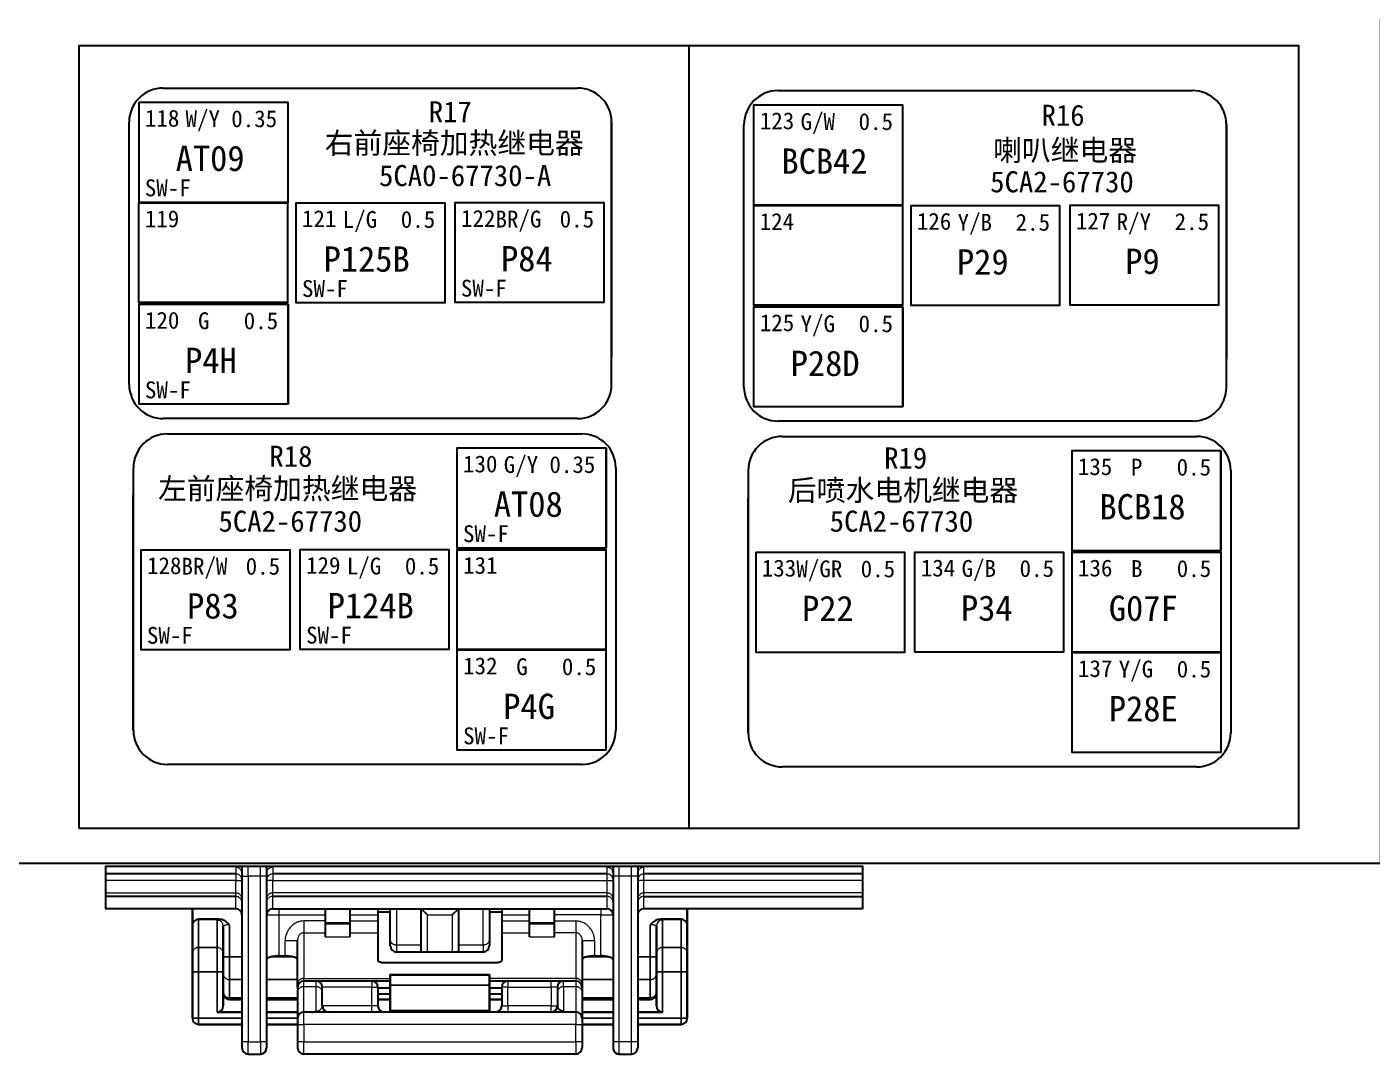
# Model space of a CAD drawing. Header units: millimetres. Extents: x 6 to 3615, y -854 to 0.
# Drawn here: x 1415.6 to 1524.6, y -501.4 to -418.2 of the extents above; entities that cross this region are included whole.
import ezdxf

# ---------------------------------------------------------------- set-up
doc = ezdxf.new("R2010")
doc.units = ezdxf.units.MM
doc.styles.add('4eff5b8b_Style', font='simfang.ttf')

msp = doc.modelspace()

# ---------------------------------------------------------------- linework, layer by layer
at = {"linetype": 'Continuous', "lineweight": 30}
for p, q in [((1518.62, -419.74), (1419.82, -419.74)), ((1419.82, -419.74), (1419.82, -483.14)), ((1518.62, -483.14), (1518.62, -419.74)), ((1436.76, -424.35), (1424.67, -424.35)), ((1424.67, -424.35), (1424.67, -432.41)), ((1436.76, -432.41), (1436.76, -424.35)), ((1436.76, -424.35), (1436.76, -424.35)), ((1486.55, -424.56), (1474.47, -424.56)), ((1474.47, -424.56), (1474.47, -432.62)), ((1486.55, -432.62), (1486.55, -424.56)), ((1486.55, -424.56), (1486.55, -424.56)), ((1436.75, -432.5), (1424.66, -432.5)), ((1424.66, -432.5), (1424.66, -440.56)), ((1424.67, -432.41), (1436.76, -432.41)), ((1436.75, -440.56), (1436.75, -432.5)), ((1436.75, -432.5), (1436.75, -432.5)), ((1449.48, -432.5), (1437.39, -432.5)), ((1437.39, -432.5), (1437.39, -440.56)), ((1449.48, -440.56), (1449.48, -432.5)), ((1449.48, -432.5), (1449.48, -432.5)), ((1462.36, -432.47), (1450.27, -432.47)), ((1450.27, -432.47), (1450.27, -440.53)), ((1462.36, -440.53), (1462.36, -432.47)), ((1462.36, -432.47), (1462.36, -432.47)), ((1486.55, -432.71), (1474.46, -432.71)), ((1474.46, -432.71), (1474.46, -440.77)), ((1474.47, -432.62), (1486.55, -432.62)), ((1486.55, -440.77), (1486.55, -432.71)), ((1486.55, -432.71), (1486.55, -432.71)), ((1499.28, -432.71), (1487.19, -432.71)), ((1487.19, -432.71), (1487.19, -440.77)), ((1499.28, -440.77), (1499.28, -432.71)), ((1499.28, -432.71), (1499.28, -432.71)), ((1512.16, -432.68), (1500.07, -432.68)), ((1500.07, -432.68), (1500.07, -440.74)), ((1512.16, -440.74), (1512.16, -432.68)), ((1512.16, -432.68), (1512.16, -432.68)), ((1424.66, -440.56), (1436.75, -440.56)), ((1436.76, -440.72), (1424.67, -440.72)), ((1424.67, -440.72), (1424.67, -448.77)), ((1436.76, -448.77), (1436.76, -440.72)), ((1436.76, -440.72), (1436.76, -440.72)), ((1437.39, -440.56), (1449.48, -440.56)), ((1450.27, -440.53), (1462.36, -440.53)), ((1474.46, -440.77), (1486.55, -440.77)), ((1486.56, -440.92), (1474.47, -440.92)), ((1474.47, -440.92), (1474.47, -448.98)), ((1486.56, -448.98), (1486.56, -440.92)), ((1486.56, -440.92), (1486.56, -440.92)), ((1487.19, -440.77), (1499.28, -440.77)), ((1500.07, -440.74), (1512.16, -440.74)), ((1424.67, -448.77), (1436.76, -448.77)), ((1474.47, -448.98), (1486.56, -448.98)), ((1462.52, -452.36), (1450.43, -452.36)), ((1450.43, -452.36), (1450.43, -460.42)), ((1462.52, -460.42), (1462.52, -452.36)), ((1512.32, -452.57), (1500.23, -452.57)), ((1500.23, -452.57), (1500.23, -460.63)), ((1512.32, -460.63), (1512.32, -452.57)), ((1436.92, -460.6), (1424.84, -460.6)), ((1424.84, -460.6), (1424.84, -468.66)), ((1436.92, -468.66), (1436.92, -460.6)), ((1449.8, -460.58), (1437.72, -460.58)), ((1437.72, -460.58), (1437.72, -468.64)), ((1449.8, -468.64), (1449.8, -460.58)), ((1450.43, -460.42), (1462.52, -460.42)), ((1450.43, -460.42), (1450.43, -460.42)), ((1462.53, -460.58), (1450.44, -460.58)), ((1450.44, -460.58), (1450.44, -468.63)), ((1462.53, -468.63), (1462.53, -460.58)), ((1486.72, -460.81), (1474.64, -460.81)), ((1474.64, -460.81), (1474.64, -468.87)), ((1486.72, -468.87), (1486.72, -460.81)), ((1499.6, -460.79), (1487.51, -460.79)), ((1487.51, -460.79), (1487.51, -468.84)), ((1499.6, -468.84), (1499.6, -460.79)), ((1500.23, -460.63), (1512.32, -460.63)), ((1500.23, -460.63), (1500.23, -460.63)), ((1512.33, -460.78), (1500.24, -460.78)), ((1500.24, -460.78), (1500.24, -468.84)), ((1512.33, -468.84), (1512.33, -460.78)), ((1424.84, -468.66), (1436.92, -468.66)), ((1424.84, -468.66), (1424.84, -468.66)), ((1437.72, -468.64), (1449.8, -468.64)), ((1437.72, -468.64), (1437.72, -468.64)), ((1450.44, -468.63), (1462.53, -468.63)), ((1450.44, -468.63), (1450.44, -468.63)), ((1462.53, -468.72), (1450.44, -468.72)), ((1450.44, -468.72), (1450.44, -476.78)), ((1462.53, -476.78), (1462.53, -468.72)), ((1474.64, -468.87), (1486.72, -468.87)), ((1474.64, -468.87), (1474.64, -468.87)), ((1487.51, -468.84), (1499.6, -468.84)), ((1487.51, -468.84), (1487.51, -468.84)), ((1500.24, -468.84), (1512.33, -468.84)), ((1500.24, -468.84), (1500.24, -468.84)), ((1512.33, -468.93), (1500.24, -468.93)), ((1500.24, -468.93), (1500.24, -476.99)), ((1512.33, -476.99), (1512.33, -468.93)), ((1450.44, -476.78), (1462.53, -476.78)), ((1450.44, -476.78), (1450.44, -476.78)), ((1500.24, -476.99), (1512.33, -476.99)), ((1500.24, -476.99), (1500.24, -476.99)), ((1419.82, -483.14), (1518.62, -483.14)), ((1419.82, -483.14), (1419.82, -483.14))]:
    msp.add_line(p, q, dxfattribs=at)
for points in [[(1525.25, -486.01), (1371.89, -486.01), (1371.73, -349.18), (1290.48, -349.18), (1290.48, -77.05), (1525.25, -77.05), (1525.25, -486.01)], [(1469.22, -419.74), (1469.22, -483.14)], [(1426.65, -423.17), (1460.21, -423.17)], [(1476.45, -423.38), (1510.01, -423.38)], [(1436.76, -432.41), (1436.76, -424.35), (1424.67, -424.35), (1424.67, -432.41), (1436.76, -432.41)], [(1424.67, -424.35), (1424.67, -432.41), (1436.76, -432.41), (1436.76, -424.35), (1424.67, -424.35)], [(1486.55, -432.62), (1486.55, -424.56), (1474.47, -424.56), (1474.47, -432.62), (1486.55, -432.62)], [(1474.47, -424.56), (1474.47, -432.62), (1486.55, -432.62), (1486.55, -424.56), (1474.47, -424.56)], [(1423.88, -447.19), (1423.88, -425.93)], [(1462.97, -447.19), (1462.97, -425.93), (1462.97, -444.94)], [(1473.68, -447.4), (1473.68, -426.14)], [(1512.77, -447.4), (1512.77, -426.14), (1512.77, -445.15)], [(1436.75, -440.56), (1436.75, -432.5), (1424.66, -432.5), (1424.66, -440.56)], [(1424.66, -432.5), (1424.66, -440.56), (1436.75, -440.56), (1436.75, -432.5), (1424.66, -432.5)], [(1437.39, -440.56), (1449.48, -440.56), (1449.48, -432.5), (1437.39, -432.5)], [(1437.39, -432.5), (1437.39, -440.56), (1449.48, -440.56), (1449.48, -432.5), (1437.39, -432.5)], [(1462.36, -432.47), (1450.27, -432.47), (1450.27, -440.53), (1462.36, -440.53)], [(1450.27, -432.47), (1450.27, -440.53), (1462.36, -440.53), (1462.36, -432.47), (1450.27, -432.47)], [(1486.55, -440.77), (1486.55, -432.71), (1474.46, -432.71), (1474.46, -440.77)], [(1474.46, -432.71), (1474.46, -440.77), (1486.55, -440.77), (1486.55, -432.71), (1474.46, -432.71)], [(1487.19, -440.77), (1499.28, -440.77), (1499.28, -432.71), (1487.19, -432.71)], [(1487.19, -432.71), (1487.19, -440.77), (1499.28, -440.77), (1499.28, -432.71), (1487.19, -432.71)], [(1512.16, -432.68), (1500.07, -432.68), (1500.07, -440.74), (1512.16, -440.74)], [(1500.07, -432.68), (1500.07, -440.74), (1512.16, -440.74), (1512.16, -432.68), (1500.07, -432.68)], [(1436.76, -440.56), (1424.67, -440.56)], [(1424.67, -440.72), (1424.67, -448.77)], [(1436.76, -440.72), (1424.67, -440.72), (1424.67, -448.77), (1436.76, -448.77), (1436.76, -440.72), (1436.76, -448.77)], [(1486.56, -440.77), (1474.47, -440.77)], [(1474.47, -440.92), (1474.47, -448.98)], [(1486.56, -440.92), (1474.47, -440.92), (1474.47, -448.98), (1486.56, -448.98), (1486.56, -440.92), (1486.56, -448.98)], [(1460.21, -449.95), (1426.65, -449.95)], [(1510.01, -450.16), (1476.45, -450.16)], [(1426.99, -451.18), (1460.55, -451.18)], [(1476.79, -451.39), (1510.35, -451.39)], [(1450.43, -452.36), (1450.43, -460.42)], [(1462.52, -452.36), (1450.43, -452.36), (1450.43, -460.42), (1462.52, -460.42), (1462.52, -452.36), (1462.52, -460.42)], [(1500.23, -452.57), (1500.23, -460.63)], [(1512.32, -452.57), (1500.23, -452.57), (1500.23, -460.63), (1512.32, -460.63), (1512.32, -452.57), (1512.32, -460.63)], [(1424.22, -453.95), (1424.22, -475.21), (1424.22, -456.19)], [(1463.31, -453.95), (1463.31, -475.21)], [(1474.02, -454.15), (1474.02, -475.41), (1474.02, -456.4)], [(1513.11, -454.15), (1513.11, -475.41)], [(1424.84, -468.66), (1436.92, -468.66), (1436.92, -460.6), (1424.84, -460.6)], [(1424.84, -460.6), (1424.84, -468.66), (1436.92, -468.66), (1436.92, -460.6), (1424.84, -460.6)], [(1449.8, -460.58), (1437.72, -460.58), (1437.72, -468.64), (1449.8, -468.64)], [(1437.72, -460.58), (1437.72, -468.64), (1449.8, -468.64), (1449.8, -460.58), (1437.72, -460.58)], [(1450.43, -460.58), (1462.52, -460.58)], [(1450.44, -460.58), (1450.44, -468.63), (1462.53, -468.63), (1462.53, -460.58)], [(1450.44, -460.58), (1450.44, -468.63), (1462.53, -468.63), (1462.53, -460.58), (1450.44, -460.58)], [(1474.64, -468.87), (1486.72, -468.87), (1486.72, -460.81), (1474.64, -460.81)], [(1474.64, -460.81), (1474.64, -468.87), (1486.72, -468.87), (1486.72, -460.81), (1474.64, -460.81)], [(1499.6, -460.79), (1487.51, -460.79), (1487.51, -468.84), (1499.6, -468.84)], [(1487.51, -460.79), (1487.51, -468.84), (1499.6, -468.84), (1499.6, -460.79), (1487.51, -460.79)], [(1500.23, -460.78), (1512.32, -460.78)], [(1500.24, -460.78), (1500.24, -468.84), (1512.33, -468.84), (1512.33, -460.78)], [(1500.24, -460.78), (1500.24, -468.84), (1512.33, -468.84), (1512.33, -460.78), (1500.24, -460.78)], [(1450.44, -468.72), (1450.44, -476.78), (1462.53, -476.78), (1462.53, -468.72), (1450.44, -468.72)], [(1450.44, -468.72), (1450.44, -476.78), (1462.53, -476.78), (1462.53, -468.72), (1450.44, -468.72)], [(1500.24, -468.93), (1500.24, -476.99), (1512.33, -476.99), (1512.33, -468.93), (1500.24, -468.93)], [(1500.24, -468.93), (1500.24, -476.99), (1512.33, -476.99), (1512.33, -468.93), (1500.24, -468.93)], [(1460.55, -477.97), (1426.99, -477.97)], [(1510.35, -478.18), (1476.79, -478.18)], [(1432.52, -486.84), (1422.01, -486.84), (1422.01, -486.22), (1483.28, -486.22), (1483.28, -489.67), (1465.59, -489.67)], [(1432.52, -488.66), (1422.01, -488.66), (1422.01, -486.84)], [(1432.99, -486.24), (1433.03, -486.23), (1433.02, -486.37)], [(1433.02, -486.37), (1433.02, -500.94)], [(1435.02, -486.37), (1435.01, -486.23), (1435.04, -486.24)], [(1435.02, -486.37), (1435.02, -500.94)], [(1462.59, -486.84), (1435.52, -486.84)], [(1463.07, -486.24), (1463.1, -486.23), (1463.09, -486.37)], [(1463.09, -486.37), (1463.09, -500.94)], [(1465.09, -486.37), (1465.08, -486.23), (1465.11, -486.24)], [(1465.09, -486.37), (1465.09, -500.94)], [(1483.28, -486.84), (1465.59, -486.84)], [(1432.52, -489.67), (1422.01, -489.67), (1422.01, -488.66)], [(1462.59, -488.66), (1435.52, -488.66)], [(1465.59, -488.66), (1483.28, -488.66)], [(1429.01, -491.02), (1429.01, -493.3), (1429.01, -489.67), (1429.01, -491.02)], [(1435.52, -489.67), (1462.59, -489.67)], [(1439.78, -489.67), (1439.78, -491.94)], [(1441.79, -491.94), (1441.79, -489.67)], [(1444.04, -489.67), (1444.04, -493.86)], [(1444.04, -489.92), (1445.04, -489.92)], [(1445.04, -492.67), (1445.04, -489.67)], [(1447.55, -493.15), (1447.55, -489.67), (1448.05, -490.17)], [(1450.06, -490.17), (1450.56, -489.67), (1450.56, -493.15)], [(1453.07, -489.67), (1453.07, -492.67)], [(1453.07, -489.92), (1454.07, -489.92)], [(1454.07, -489.67), (1454.07, -493.86)], [(1456.32, -491.94), (1456.32, -489.67)], [(1458.33, -491.94), (1458.33, -489.67)], [(1469.1, -498.54), (1469.1, -489.67), (1469.1, -498.54)], [(1431.19, -490.52), (1429.51, -490.52), (1431.19, -490.52)], [(1431.51, -493.3), (1431.51, -494.79), (1431.51, -491.09), (1431.51, -493.3)], [(1466.6, -493.3), (1466.6, -494.79), (1466.6, -491.09), (1466.6, -493.3)], [(1468.6, -490.52), (1466.92, -490.52), (1468.6, -490.52)], [(1437.53, -496.03), (1437.53, -492.23)], [(1460.58, -492.23), (1460.58, -499.04), (1463.09, -499.04), (1460.58, -499.04), (1460.58, -500.94)], [(1429.01, -498.54), (1429.01, -493.3), (1429.01, -498.54)], [(1435.56, -493.53), (1435.48, -493.54), (1435.41, -493.56), (1435.34, -493.58), (1435.27, -493.6), (1435.22, -493.62), (1435.17, -493.64), (1435.12, -493.67), (1435.09, -493.69), (1435.06, -493.72), (1435.04, -493.74), (1435.03, -493.77), (1435.02, -493.8)], [(1436.02, -493.49), (1436.53, -493.49)], [(1437.53, -493.8), (1437.52, -493.77), (1437.51, -493.74), (1437.49, -493.72), (1437.46, -493.69), (1437.43, -493.67), (1437.38, -493.64), (1437.33, -493.62), (1437.28, -493.6), (1437.21, -493.58), (1437.14, -493.56), (1437.07, -493.54), (1436.99, -493.53)], [(1452.56, -493.17), (1445.55, -493.17)], [(1461.12, -493.53), (1461.04, -493.54), (1460.97, -493.56), (1460.9, -493.58), (1460.83, -493.6), (1460.78, -493.62), (1460.73, -493.64), (1460.68, -493.67), (1460.65, -493.69), (1460.62, -493.72), (1460.6, -493.74), (1460.59, -493.77), (1460.58, -493.8)], [(1461.58, -493.49), (1462.09, -493.49)], [(1463.09, -493.8), (1463.08, -493.77), (1463.07, -493.74), (1463.05, -493.72), (1463.02, -493.69), (1462.99, -493.67), (1462.94, -493.64), (1462.89, -493.62), (1462.84, -493.6), (1462.77, -493.58), (1462.7, -493.56), (1462.63, -493.54), (1462.55, -493.53)], [(1444.04, -493.86), (1444.04, -493.88), (1444.05, -493.89), (1444.07, -493.91), (1444.08, -493.92), (1444.1, -493.94), (1444.13, -493.95), (1444.16, -493.96), (1444.19, -493.97), (1444.23, -493.98), (1444.27, -493.99), (1444.31, -494), (1444.35, -494.01), (1444.4, -494.01), (1444.45, -494.02), (1444.49, -494.02), (1444.54, -494.02)], [(1444.54, -494.02), (1453.57, -494.02)], [(1453.57, -494.02), (1453.61, -494.02), (1453.66, -494.02), (1453.71, -494.01), (1453.76, -494.01), (1453.8, -494), (1453.84, -493.99), (1453.88, -493.98), (1453.92, -493.97), (1453.95, -493.96), (1453.98, -493.95), (1454.01, -493.94), (1454.03, -493.92), (1454.04, -493.91), (1454.06, -493.89), (1454.07, -493.88), (1454.07, -493.86)], [(1431.51, -494.79), (1431.51, -497.53), (1431.51, -494.79)], [(1445.04, -495.53), (1438.03, -495.53)], [(1453.07, -495.03), (1445.04, -495.03), (1453.07, -495.03), (1453.07, -495.86), (1453.07, -495.03)], [(1445.04, -495.86), (1445.04, -497.95), (1445.04, -495.03), (1445.04, -495.86)], [(1460.08, -495.53), (1453.07, -495.53)], [(1466.6, -494.79), (1466.6, -497.53), (1466.6, -494.79)], [(1433.02, -495.97), (1433.02, -495.93)], [(1437.53, -496.03), (1437.53, -499.04), (1435.02, -499.04), (1437.53, -499.04), (1437.53, -500.94)], [(1439.53, -497.53), (1439.53, -496.03)], [(1444.04, -496.03), (1444.04, -497.53)], [(1445.04, -496.1), (1444.04, -496.1)], [(1445.04, -496.58), (1444.04, -496.58)], [(1453.07, -495.86), (1453.07, -497.95), (1453.07, -495.86)], [(1454.07, -496.1), (1453.07, -496.1)], [(1454.07, -496.58), (1453.07, -496.58)], [(1454.07, -496.03), (1454.07, -497.53)], [(1458.58, -496.03), (1458.58, -497.53)], [(1465.09, -495.93), (1465.09, -495.97)], [(1433.02, -497.03), (1432.02, -497.03), (1433.02, -497.03)], [(1437.53, -497.03), (1435.02, -497.03), (1437.53, -497.03)], [(1445.04, -497.03), (1444.04, -497.03), (1445.04, -497.03)], [(1454.07, -497.03), (1453.07, -497.03), (1454.07, -497.03)], [(1463.09, -497.03), (1460.58, -497.03), (1463.09, -497.03)], [(1466.09, -497.03), (1465.09, -497.03), (1466.09, -497.03)], [(1431.01, -498.04), (1433.02, -498.04), (1431.01, -498.04)], [(1435.02, -498.04), (1437.53, -498.04), (1435.02, -498.04)], [(1460.08, -498.04), (1438.03, -498.04)], [(1453.07, -497.95), (1445.04, -497.95), (1453.07, -497.95)], [(1445.04, -498.04), (1445.04, -497.95), (1445.04, -498.04)], [(1453.07, -498.04), (1453.07, -497.95), (1453.07, -498.04)], [(1460.58, -498.04), (1463.09, -498.04), (1460.58, -498.04)], [(1465.09, -498.04), (1467.1, -498.04), (1465.09, -498.04)], [(1429.51, -499.04), (1433.02, -499.04), (1429.51, -499.04)], [(1465.09, -499.04), (1468.6, -499.04), (1465.09, -499.04)], [(1433.52, -501.44), (1434.52, -501.44)], [(1460.08, -501.44), (1438.03, -501.44)], [(1463.59, -501.44), (1464.59, -501.44)]]:
    msp.add_lwpolyline(points, dxfattribs=at)
for points in [[(1419.82, -483.14), (1518.62, -483.14), (1518.62, -419.74), (1419.82, -419.74), (1419.82, -483.14)], [(1436.76, -424.35), (1424.67, -424.35), (1424.67, -432.41), (1436.76, -432.41), (1436.76, -424.35)], [(1486.55, -424.56), (1474.47, -424.56), (1474.47, -432.62), (1486.55, -432.62), (1486.55, -424.56)], [(1436.75, -432.5), (1424.66, -432.5), (1424.66, -440.56), (1436.75, -440.56), (1436.75, -432.5)], [(1449.48, -432.5), (1437.39, -432.5), (1437.39, -440.56), (1449.48, -440.56), (1449.48, -432.5)], [(1462.36, -432.47), (1450.27, -432.47), (1450.27, -440.53), (1462.36, -440.53), (1462.36, -432.47)], [(1486.55, -432.71), (1474.46, -432.71), (1474.46, -440.77), (1486.55, -440.77), (1486.55, -432.71)], [(1499.28, -432.71), (1487.19, -432.71), (1487.19, -440.77), (1499.28, -440.77), (1499.28, -432.71)], [(1512.16, -432.68), (1500.07, -432.68), (1500.07, -440.74), (1512.16, -440.74), (1512.16, -432.68)], [(1436.76, -440.72), (1424.67, -440.72), (1424.67, -448.77), (1436.76, -448.77), (1436.76, -440.72)], [(1486.56, -440.92), (1474.47, -440.92), (1474.47, -448.98), (1486.56, -448.98), (1486.56, -440.92)], [(1450.43, -460.42), (1462.52, -460.42), (1462.52, -452.36), (1450.43, -452.36), (1450.43, -460.42)], [(1500.23, -460.63), (1512.32, -460.63), (1512.32, -452.57), (1500.23, -452.57), (1500.23, -460.63)], [(1424.84, -468.66), (1436.92, -468.66), (1436.92, -460.6), (1424.84, -460.6), (1424.84, -468.66)], [(1437.72, -468.64), (1449.8, -468.64), (1449.8, -460.58), (1437.72, -460.58), (1437.72, -468.64)], [(1450.44, -468.63), (1462.53, -468.63), (1462.53, -460.58), (1450.44, -460.58), (1450.44, -468.63)], [(1474.64, -468.87), (1486.72, -468.87), (1486.72, -460.81), (1474.64, -460.81), (1474.64, -468.87)], [(1487.51, -468.84), (1499.6, -468.84), (1499.6, -460.79), (1487.51, -460.79), (1487.51, -468.84)], [(1500.24, -468.84), (1512.33, -468.84), (1512.33, -460.78), (1500.24, -460.78), (1500.24, -468.84)], [(1450.44, -476.78), (1462.53, -476.78), (1462.53, -468.72), (1450.44, -468.72), (1450.44, -476.78)], [(1500.24, -476.99), (1512.33, -476.99), (1512.33, -468.93), (1500.24, -468.93), (1500.24, -476.99)]]:
    msp.add_lwpolyline(points, close=True, dxfattribs=at)
at = {"linetype": 'Continuous', "lineweight": 13}
for points in [[(1433, -486.24), (1432.97, -486.25), (1432.89, -486.26), (1432.8, -486.27), (1432.58, -486.3), (1432.52, -486.31)], [(1433.02, -486.81), (1433.02, -486.76), (1433.01, -486.71), (1432.99, -486.66), (1432.98, -486.61), (1432.96, -486.57), (1432.93, -486.53), (1432.9, -486.49), (1432.87, -486.45), (1432.83, -486.42), (1432.79, -486.39), (1432.75, -486.36), (1432.71, -486.34), (1432.66, -486.33), (1432.61, -486.32), (1432.57, -486.31), (1432.52, -486.31)], [(1432.52, -486.31), (1432.52, -487.38), (1433.02, -487.38)], [(1433.02, -487.33), (1433.01, -487.27), (1433, -487.21), (1432.98, -487.16), (1432.96, -487.1), (1432.93, -487.05), (1432.91, -487.03), (1432.89, -487.01), (1432.84, -486.96), (1432.8, -486.93), (1432.74, -486.9), (1432.68, -486.87), (1432.63, -486.86), (1432.57, -486.85), (1432.52, -486.84)], [(1433.03, -486.23), (1433.07, -486.23), (1433.12, -486.22), (1433.2, -486.22), (1433.35, -486.22), (1433.52, -486.22)], [(1435.02, -500.44), (1434.52, -500.44), (1434.52, -487.03), (1433.52, -487.03), (1433.52, -486.22)], [(1434.52, -486.22), (1434.67, -486.22), (1434.81, -486.22), (1434.95, -486.23), (1434.99, -486.23), (1435.01, -486.23)], [(1435.02, -487.03), (1434.52, -487.03), (1434.52, -486.22)], [(1435.52, -486.31), (1435.48, -486.31), (1435.43, -486.32), (1435.39, -486.33), (1435.34, -486.34), (1435.3, -486.36), (1435.26, -486.38), (1435.22, -486.41), (1435.18, -486.44), (1435.15, -486.47), (1435.12, -486.51), (1435.1, -486.54), (1435.08, -486.58), (1435.05, -486.62), (1435.04, -486.67), (1435.03, -486.72), (1435.02, -486.76), (1435.02, -486.81)], [(1435.52, -486.84), (1435.46, -486.85), (1435.41, -486.86), (1435.35, -486.88), (1435.3, -486.9), (1435.25, -486.92), (1435.21, -486.95), (1435.18, -486.97), (1435.16, -486.99), (1435.14, -487.02), (1435.12, -487.04), (1435.08, -487.1), (1435.06, -487.15), (1435.04, -487.21), (1435.03, -487.26), (1435.02, -487.3), (1435.02, -487.33)], [(1435.52, -486.31), (1435.34, -486.29), (1435.26, -486.28), (1435.14, -486.26), (1435.07, -486.25), (1435.04, -486.24)], [(1435.52, -486.31), (1435.52, -487.38), (1462.59, -487.38), (1462.59, -489.67)], [(1463.07, -486.24), (1463.04, -486.25), (1462.96, -486.26), (1462.87, -486.27), (1462.65, -486.3), (1462.59, -486.31)], [(1463.09, -486.81), (1463.09, -486.76), (1463.08, -486.72), (1463.07, -486.67), (1463.05, -486.62), (1463.04, -486.58), (1463.01, -486.54), (1462.99, -486.51), (1462.96, -486.47), (1462.92, -486.44), (1462.89, -486.41), (1462.85, -486.38), (1462.81, -486.36), (1462.77, -486.34), (1462.72, -486.33), (1462.68, -486.32), (1462.63, -486.31), (1462.59, -486.31)], [(1462.59, -486.31), (1462.59, -487.38), (1463.09, -487.38)], [(1463.09, -487.33), (1463.08, -487.27), (1463.07, -487.21), (1463.05, -487.16), (1463.03, -487.1), (1463, -487.05), (1462.98, -487.03), (1462.96, -487.01), (1462.91, -486.96), (1462.87, -486.93), (1462.82, -486.9), (1462.76, -486.87), (1462.7, -486.86), (1462.64, -486.85), (1462.59, -486.84)], [(1463.1, -486.23), (1463.14, -486.23), (1463.2, -486.22), (1463.27, -486.22), (1463.42, -486.22), (1463.59, -486.22)], [(1465.09, -500.44), (1464.59, -500.44), (1464.59, -487.03), (1463.59, -487.03), (1463.59, -486.22)], [(1464.59, -486.22), (1464.74, -486.22), (1464.88, -486.22), (1465.02, -486.23), (1465.07, -486.23), (1465.08, -486.23)], [(1465.09, -487.03), (1464.59, -487.03), (1464.59, -486.22)], [(1465.59, -486.31), (1465.54, -486.31), (1465.49, -486.32), (1465.45, -486.33), (1465.4, -486.34), (1465.36, -486.36), (1465.32, -486.39), (1465.28, -486.42), (1465.24, -486.45), (1465.21, -486.49), (1465.18, -486.53), (1465.15, -486.57), (1465.13, -486.61), (1465.11, -486.66), (1465.1, -486.71), (1465.09, -486.76), (1465.09, -486.81)], [(1465.59, -486.84), (1465.54, -486.85), (1465.48, -486.86), (1465.42, -486.88), (1465.37, -486.9), (1465.32, -486.92), (1465.28, -486.95), (1465.25, -486.97), (1465.23, -486.99), (1465.21, -487.02), (1465.19, -487.04), (1465.15, -487.1), (1465.13, -487.15), (1465.11, -487.21), (1465.1, -487.26), (1465.09, -487.3), (1465.09, -487.33)], [(1465.59, -486.31), (1465.41, -486.29), (1465.33, -486.28), (1465.21, -486.26), (1465.14, -486.25), (1465.11, -486.24)], [(1483.28, -487.38), (1465.59, -487.38), (1465.59, -486.31)], [(1432.52, -489.67), (1432.52, -487.38), (1422.01, -487.38)], [(1433.02, -487.03), (1433.52, -487.03), (1433.52, -500.44), (1434.52, -500.44), (1434.52, -501.44)], [(1462.59, -488.38), (1435.52, -488.38), (1435.52, -487.38), (1435.02, -487.38)], [(1464.59, -501.44), (1464.59, -500.44), (1463.59, -500.44), (1463.59, -487.03), (1463.09, -487.03)], [(1483.28, -488.38), (1465.59, -488.38), (1465.59, -487.38), (1465.09, -487.38)], [(1422.01, -488.38), (1432.52, -488.38)], [(1433.02, -488.88), (1433.02, -488.83), (1433.01, -488.79), (1432.99, -488.74), (1432.98, -488.69), (1432.96, -488.65), (1432.93, -488.6), (1432.9, -488.57), (1432.87, -488.53), (1432.83, -488.49), (1432.79, -488.47), (1432.75, -488.44), (1432.71, -488.42), (1432.66, -488.4), (1432.61, -488.39), (1432.57, -488.39), (1432.52, -488.38)], [(1433.02, -489.15), (1433.02, -489.11), (1433.01, -489.08), (1433, -489.02), (1432.98, -488.97), (1432.96, -488.92), (1432.93, -488.88), (1432.9, -488.84), (1432.86, -488.8), (1432.83, -488.77), (1432.78, -488.74), (1432.73, -488.71), (1432.67, -488.69), (1432.64, -488.68), (1432.61, -488.67), (1432.56, -488.67), (1432.52, -488.66)], [(1435.52, -488.38), (1435.47, -488.39), (1435.42, -488.39), (1435.38, -488.4), (1435.33, -488.42), (1435.29, -488.44), (1435.24, -488.47), (1435.21, -488.49), (1435.17, -488.53), (1435.14, -488.57), (1435.11, -488.6), (1435.08, -488.65), (1435.06, -488.69), (1435.04, -488.74), (1435.03, -488.79), (1435.02, -488.83), (1435.02, -488.88)], [(1435.52, -488.66), (1435.48, -488.67), (1435.43, -488.67), (1435.38, -488.68), (1435.32, -488.71), (1435.27, -488.73), (1435.22, -488.76), (1435.17, -488.8), (1435.13, -488.84), (1435.1, -488.89), (1435.07, -488.94), (1435.05, -488.97), (1435.04, -489.01), (1435.03, -489.05), (1435.02, -489.1), (1435.02, -489.15)], [(1435.52, -489.67), (1435.52, -488.38)], [(1463.09, -488.88), (1463.09, -488.83), (1463.08, -488.79), (1463.07, -488.74), (1463.05, -488.69), (1463.03, -488.65), (1463, -488.6), (1462.97, -488.57), (1462.94, -488.53), (1462.9, -488.49), (1462.86, -488.47), (1462.82, -488.44), (1462.78, -488.42), (1462.73, -488.4), (1462.68, -488.39), (1462.64, -488.39), (1462.59, -488.38)], [(1463.09, -489.15), (1463.09, -489.11), (1463.08, -489.08), (1463.07, -489.02), (1463.05, -488.97), (1463.03, -488.92), (1463, -488.88), (1462.97, -488.84), (1462.93, -488.8), (1462.9, -488.77), (1462.85, -488.74), (1462.8, -488.71), (1462.74, -488.69), (1462.71, -488.68), (1462.68, -488.67), (1462.63, -488.67), (1462.59, -488.66)], [(1465.59, -488.38), (1465.54, -488.39), (1465.49, -488.39), (1465.45, -488.4), (1465.4, -488.42), (1465.36, -488.44), (1465.32, -488.47), (1465.28, -488.49), (1465.24, -488.53), (1465.21, -488.57), (1465.18, -488.6), (1465.15, -488.65), (1465.13, -488.69), (1465.11, -488.74), (1465.1, -488.79), (1465.09, -488.83), (1465.09, -488.88)], [(1465.59, -488.66), (1465.53, -488.67), (1465.48, -488.68), (1465.42, -488.69), (1465.37, -488.71), (1465.32, -488.74), (1465.28, -488.77), (1465.23, -488.81), (1465.2, -488.85), (1465.17, -488.9), (1465.14, -488.95), (1465.12, -488.99), (1465.11, -489.04), (1465.1, -489.08), (1465.09, -489.12), (1465.09, -489.15)], [(1465.59, -489.67), (1465.59, -488.38)], [(1435.02, -490.17), (1436.02, -490.17), (1436.02, -493.49)], [(1436.02, -489.67), (1436.02, -490.17), (1439.78, -490.17)], [(1441.79, -490.17), (1444.04, -490.17)], [(1445.55, -489.67), (1445.55, -492.59), (1447.55, -492.59)], [(1448.05, -493.17), (1448.05, -490.17), (1450.06, -490.17), (1450.06, -493.17)], [(1450.56, -492.59), (1452.56, -492.59), (1452.56, -489.67)], [(1454.07, -490.17), (1456.32, -490.17)], [(1462.09, -493.49), (1462.09, -490.17), (1458.33, -490.17)], [(1462.09, -489.67), (1462.09, -490.17), (1463.09, -490.17)], [(1431.01, -492.8), (1431.01, -494.79), (1431.51, -494.79), (1431.01, -494.79), (1431.01, -492.8), (1429.51, -492.8), (1429.51, -490.52), (1429.51, -492.8), (1431.01, -492.8)], [(1431.51, -491.09), (1431.51, -491.04), (1431.5, -490.99), (1431.49, -490.94), (1431.48, -490.9), (1431.45, -490.85), (1431.43, -490.81), (1431.4, -490.77), (1431.37, -490.73), (1431.33, -490.7), (1431.29, -490.67), (1431.25, -490.65), (1431.2, -490.62), (1431.16, -490.61), (1431.11, -490.6), (1431.06, -490.59), (1431.01, -490.59)], [(1431.51, -491.09), (1431.51, -491.04), (1431.5, -490.99), (1431.49, -490.94), (1431.48, -490.9), (1431.45, -490.85), (1431.43, -490.81), (1431.4, -490.77), (1431.37, -490.73), (1431.33, -490.7), (1431.29, -490.67), (1431.25, -490.65), (1431.2, -490.62), (1431.16, -490.61), (1431.11, -490.6), (1431.06, -490.59), (1431.01, -490.59)], [(1431.01, -490.59), (1431.01, -492.8), (1431.01, -490.59)], [(1432.02, -490.96), (1431.91, -490.96), (1431.81, -490.97), (1431.71, -490.99), (1431.67, -490.99), (1431.63, -491.01), (1431.6, -491.02), (1431.57, -491.03), (1431.54, -491.05), (1431.53, -491.06), (1431.52, -491.07), (1431.52, -491.08), (1431.51, -491.09)], [(1432.02, -490.96), (1431.91, -490.96), (1431.81, -490.97), (1431.71, -490.99), (1431.67, -490.99), (1431.63, -491.01), (1431.6, -491.02), (1431.57, -491.03), (1431.54, -491.05), (1431.53, -491.06), (1431.52, -491.07), (1431.52, -491.08), (1431.51, -491.09)], [(1433.02, -493.56), (1432.02, -493.56), (1432.02, -490.96), (1432.02, -493.56), (1433.02, -493.56)], [(1438.03, -490.65), (1437.94, -490.66), (1437.86, -490.67), (1437.77, -490.68), (1437.69, -490.7), (1437.61, -490.72), (1437.56, -490.74), (1437.51, -490.76), (1437.41, -490.81), (1437.32, -490.86), (1437.23, -490.92), (1437.15, -490.98), (1437.07, -491.04), (1436.99, -491.12), (1436.92, -491.19), (1436.86, -491.28), (1436.8, -491.36), (1436.74, -491.45), (1436.69, -491.54), (1436.65, -491.64), (1436.61, -491.73), (1436.58, -491.83), (1436.56, -491.92), (1436.54, -492.03), (1436.53, -492.12), (1436.53, -492.23)], [(1439.78, -490.65), (1438.03, -490.65), (1438.03, -491.61), (1439.78, -491.61)], [(1439.78, -490.77), (1441.79, -490.77)], [(1439.78, -490.89), (1441.79, -490.89)], [(1441.79, -490.65), (1444.04, -490.65)], [(1454.07, -490.65), (1456.32, -490.65)], [(1456.32, -490.77), (1458.33, -490.77)], [(1456.32, -490.89), (1458.33, -490.89)], [(1458.33, -490.65), (1460.08, -490.65), (1460.08, -495.99), (1459.08, -495.99), (1459.08, -495.53)], [(1461.58, -492.23), (1461.58, -492.15), (1461.58, -492.08), (1461.57, -492), (1461.56, -491.95), (1461.54, -491.89), (1461.53, -491.84), (1461.52, -491.78), (1461.48, -491.67), (1461.43, -491.57), (1461.38, -491.47), (1461.33, -491.38), (1461.26, -491.28), (1461.18, -491.19), (1461.15, -491.15), (1461.11, -491.11), (1461.07, -491.07), (1461.02, -491.03), (1460.95, -490.97), (1460.88, -490.91), (1460.8, -490.86), (1460.72, -490.82), (1460.64, -490.78), (1460.55, -490.74), (1460.46, -490.71), (1460.37, -490.69), (1460.27, -490.67), (1460.18, -490.66), (1460.08, -490.65)], [(1466.6, -491.09), (1466.59, -491.07), (1466.58, -491.06), (1466.57, -491.04), (1466.55, -491.03), (1466.52, -491.02), (1466.49, -491.01), (1466.46, -491), (1466.42, -490.99), (1466.37, -490.98), (1466.32, -490.97), (1466.21, -490.96), (1466.09, -490.96)], [(1466.6, -491.09), (1466.59, -491.07), (1466.58, -491.06), (1466.57, -491.04), (1466.55, -491.03), (1466.52, -491.02), (1466.49, -491.01), (1466.46, -491), (1466.42, -490.99), (1466.37, -490.98), (1466.32, -490.97), (1466.21, -490.96), (1466.09, -490.96)], [(1466.09, -490.96), (1466.09, -493.56), (1466.09, -490.96)], [(1467.1, -490.59), (1467.09, -490.58), (1467.08, -490.57), (1467.07, -490.56), (1467.05, -490.55), (1467.02, -490.54), (1466.98, -490.53), (1466.92, -490.52)], [(1467.1, -490.59), (1467.09, -490.58), (1467.08, -490.57), (1467.07, -490.56), (1467.05, -490.55), (1467.02, -490.54), (1466.98, -490.53), (1466.92, -490.52)], [(1468.6, -492.8), (1467.1, -492.8), (1467.1, -490.59), (1467.1, -492.8), (1468.6, -492.8)], [(1468.6, -490.52), (1468.6, -492.8), (1468.6, -490.52)], [(1436.53, -493.49), (1436.53, -492.23), (1437.53, -492.23)], [(1438.03, -491.61), (1437.97, -491.61), (1437.92, -491.63), (1437.87, -491.64), (1437.82, -491.67), (1437.78, -491.7), (1437.74, -491.73), (1437.7, -491.76), (1437.66, -491.8), (1437.64, -491.85), (1437.62, -491.88), (1437.6, -491.91), (1437.57, -491.97), (1437.55, -492.03), (1437.54, -492.1), (1437.53, -492.16), (1437.53, -492.23)], [(1438.03, -491.61), (1438.03, -495.31), (1445.04, -495.31)], [(1439.78, -491.94), (1441.79, -491.94)], [(1441.79, -491.61), (1444.04, -491.61)], [(1445.04, -492.23), (1445.05, -492.27), (1445.05, -492.3), (1445.07, -492.33), (1445.08, -492.36), (1445.1, -492.39), (1445.12, -492.42), (1445.15, -492.45), (1445.18, -492.47), (1445.21, -492.49), (1445.24, -492.52), (1445.28, -492.53), (1445.32, -492.55), (1445.36, -492.56), (1445.41, -492.57), (1445.45, -492.58), (1445.5, -492.59), (1445.55, -492.59)], [(1452.56, -492.59), (1452.61, -492.59), (1452.66, -492.58), (1452.71, -492.57), (1452.76, -492.56), (1452.8, -492.54), (1452.84, -492.53), (1452.88, -492.51), (1452.92, -492.48), (1452.95, -492.46), (1452.98, -492.43), (1453.01, -492.4), (1453.03, -492.37), (1453.04, -492.34), (1453.05, -492.3), (1453.06, -492.27), (1453.07, -492.23)], [(1454.07, -491.61), (1456.32, -491.61)], [(1456.32, -491.94), (1458.33, -491.94)], [(1460.08, -491.61), (1458.33, -491.61)], [(1460.58, -492.23), (1460.58, -492.15), (1460.57, -492.08), (1460.55, -492.01), (1460.53, -491.94), (1460.51, -491.91), (1460.49, -491.88), (1460.47, -491.85), (1460.45, -491.82), (1460.42, -491.77), (1460.38, -491.73), (1460.33, -491.69), (1460.28, -491.66), (1460.22, -491.64), (1460.2, -491.63), (1460.17, -491.62), (1460.12, -491.61), (1460.08, -491.61)], [(1460.58, -492.23), (1461.58, -492.23), (1461.58, -493.49)], [(1429.51, -492.8), (1429.46, -492.81), (1429.42, -492.81), (1429.37, -492.82), (1429.33, -492.84), (1429.29, -492.86), (1429.24, -492.88), (1429.21, -492.9), (1429.17, -492.93), (1429.14, -492.97), (1429.11, -493), (1429.08, -493.04), (1429.06, -493.08), (1429.04, -493.12), (1429.03, -493.16), (1429.02, -493.21), (1429.01, -493.26), (1429.01, -493.3)], [(1429.51, -492.8), (1429.46, -492.81), (1429.42, -492.81), (1429.37, -492.82), (1429.33, -492.84), (1429.29, -492.86), (1429.24, -492.88), (1429.21, -492.9), (1429.17, -492.93), (1429.14, -492.97), (1429.11, -493), (1429.08, -493.04), (1429.06, -493.08), (1429.04, -493.12), (1429.03, -493.16), (1429.02, -493.21), (1429.01, -493.26), (1429.01, -493.3)], [(1429.51, -492.8), (1429.51, -494.79), (1431.01, -494.79), (1429.51, -494.79), (1429.51, -492.8)], [(1431.51, -493.3), (1431.51, -493.26), (1431.51, -493.21), (1431.49, -493.16), (1431.48, -493.12), (1431.46, -493.08), (1431.44, -493.04), (1431.41, -493), (1431.38, -492.97), (1431.35, -492.93), (1431.32, -492.9), (1431.28, -492.88), (1431.23, -492.86), (1431.19, -492.84), (1431.15, -492.82), (1431.1, -492.81), (1431.06, -492.81), (1431.01, -492.8)], [(1431.51, -493.3), (1431.51, -493.26), (1431.51, -493.21), (1431.49, -493.16), (1431.48, -493.12), (1431.46, -493.08), (1431.44, -493.04), (1431.41, -493), (1431.38, -492.97), (1431.35, -492.93), (1431.32, -492.9), (1431.28, -492.88), (1431.23, -492.86), (1431.19, -492.84), (1431.15, -492.82), (1431.1, -492.81), (1431.06, -492.81), (1431.01, -492.8)], [(1445.55, -492.59), (1445.55, -493.17)], [(1447.55, -493.15), (1447.55, -493.15), (1447.56, -493.16), (1447.57, -493.16), (1447.59, -493.17), (1447.62, -493.17), (1447.67, -493.17)], [(1450.43, -493.17), (1450.48, -493.17), (1450.5, -493.17), (1450.52, -493.17), (1450.54, -493.16), (1450.55, -493.16), (1450.56, -493.15), (1450.56, -493.15)], [(1452.56, -492.59), (1452.56, -493.17)], [(1467.1, -492.8), (1467.05, -492.81), (1467, -492.81), (1466.95, -492.83), (1466.91, -492.84), (1466.86, -492.86), (1466.82, -492.89), (1466.78, -492.92), (1466.74, -492.95), (1466.71, -492.99), (1466.68, -493.03), (1466.66, -493.07), (1466.64, -493.11), (1466.62, -493.16), (1466.61, -493.2), (1466.6, -493.25), (1466.6, -493.3)], [(1467.1, -492.8), (1467.05, -492.81), (1467, -492.81), (1466.95, -492.83), (1466.91, -492.84), (1466.86, -492.86), (1466.82, -492.89), (1466.78, -492.92), (1466.74, -492.95), (1466.71, -492.99), (1466.68, -493.03), (1466.66, -493.07), (1466.64, -493.11), (1466.62, -493.16), (1466.61, -493.2), (1466.6, -493.25), (1466.6, -493.3)], [(1467.1, -492.8), (1467.1, -494.79), (1467.1, -492.8)], [(1469.1, -493.3), (1469.1, -493.26), (1469.09, -493.21), (1469.08, -493.16), (1469.07, -493.12), (1469.05, -493.08), (1469.03, -493.04), (1469, -493), (1468.97, -492.97), (1468.94, -492.93), (1468.9, -492.9), (1468.86, -492.88), (1468.82, -492.86), (1468.78, -492.84), (1468.74, -492.82), (1468.69, -492.81), (1468.65, -492.81), (1468.6, -492.8)], [(1469.1, -493.3), (1469.1, -493.26), (1469.09, -493.21), (1469.08, -493.16), (1469.07, -493.12), (1469.05, -493.08), (1469.03, -493.04), (1469, -493), (1468.97, -492.97), (1468.94, -492.93), (1468.9, -492.9), (1468.86, -492.88), (1468.82, -492.86), (1468.78, -492.84), (1468.74, -492.82), (1468.69, -492.81), (1468.65, -492.81), (1468.6, -492.8)], [(1469.1, -494.79), (1468.6, -494.79), (1468.6, -492.8), (1468.6, -494.79), (1469.1, -494.79)], [(1431.51, -493.56), (1432.02, -493.56), (1431.51, -493.56)], [(1432.02, -497.03), (1432.02, -493.56), (1432.02, -495.41), (1433.02, -495.41), (1432.02, -495.41), (1432.02, -496.87), (1433.02, -496.87), (1432.02, -496.87), (1432.02, -497.03)], [(1437.16, -493.56), (1435.39, -493.56), (1437.16, -493.56)], [(1462.72, -493.56), (1460.95, -493.56), (1462.72, -493.56)], [(1466.09, -493.56), (1465.09, -493.56), (1466.09, -493.56)], [(1465.09, -495.41), (1466.09, -495.41), (1466.09, -493.56), (1466.09, -495.41), (1465.09, -495.41)], [(1466.6, -493.56), (1466.09, -493.56), (1466.6, -493.56)], [(1429.51, -494.79), (1429.01, -494.79), (1429.51, -494.79)], [(1433.02, -498.54), (1429.51, -498.54), (1429.51, -494.79), (1429.51, -498.54), (1433.02, -498.54)], [(1431.01, -494.79), (1431.01, -498.04), (1431.01, -494.79)], [(1431.51, -494.95), (1431.52, -494.99), (1431.52, -495.03), (1431.53, -495.08), (1431.55, -495.12), (1431.57, -495.16), (1431.6, -495.2), (1431.63, -495.24), (1431.66, -495.27), (1431.7, -495.3), (1431.74, -495.33), (1431.78, -495.35), (1431.82, -495.37), (1431.87, -495.39), (1431.92, -495.4), (1431.97, -495.4), (1432.02, -495.41)], [(1431.51, -494.95), (1431.52, -494.99), (1431.52, -495.03), (1431.53, -495.08), (1431.55, -495.12), (1431.57, -495.16), (1431.6, -495.2), (1431.63, -495.24), (1431.66, -495.27), (1431.7, -495.3), (1431.74, -495.33), (1431.78, -495.35), (1431.82, -495.37), (1431.87, -495.39), (1431.92, -495.4), (1431.97, -495.4), (1432.02, -495.41)], [(1435.02, -495.41), (1437.53, -495.41), (1435.02, -495.41)], [(1438.03, -495.31), (1437.98, -495.31), (1437.94, -495.32), (1437.89, -495.33), (1437.85, -495.34), (1437.8, -495.36), (1437.77, -495.38), (1437.73, -495.4), (1437.69, -495.43), (1437.66, -495.46), (1437.63, -495.5), (1437.6, -495.53), (1437.58, -495.57), (1437.56, -495.61), (1437.55, -495.65), (1437.54, -495.7), (1437.53, -495.74), (1437.53, -495.79)], [(1439.03, -495.99), (1438.03, -495.99), (1438.03, -495.31)], [(1439.03, -497.96), (1439.03, -495.53)], [(1443.54, -495.53), (1443.54, -496.03), (1444.04, -496.03)], [(1460.08, -495.31), (1453.07, -495.31)], [(1454.57, -495.53), (1454.57, -496.03), (1458.08, -496.03), (1458.08, -497.53), (1458.58, -497.53)], [(1458.58, -496.03), (1458.08, -496.03), (1458.08, -495.53)], [(1460.58, -495.79), (1460.58, -495.74), (1460.57, -495.69), (1460.56, -495.65), (1460.54, -495.6), (1460.52, -495.56), (1460.5, -495.52), (1460.47, -495.48), (1460.43, -495.45), (1460.4, -495.41), (1460.36, -495.39), (1460.32, -495.36), (1460.27, -495.34), (1460.23, -495.33), (1460.18, -495.32), (1460.13, -495.31), (1460.08, -495.31)], [(1460.58, -495.41), (1463.09, -495.41), (1460.58, -495.41)], [(1466.09, -495.41), (1466.14, -495.4), (1466.19, -495.4), (1466.23, -495.39), (1466.28, -495.38), (1466.32, -495.36), (1466.36, -495.34), (1466.4, -495.31), (1466.43, -495.29), (1466.47, -495.26), (1466.49, -495.22), (1466.52, -495.19), (1466.54, -495.15), (1466.56, -495.11), (1466.58, -495.07), (1466.59, -495.03), (1466.59, -494.99), (1466.6, -494.95)], [(1466.09, -495.41), (1466.14, -495.4), (1466.19, -495.4), (1466.23, -495.39), (1466.28, -495.38), (1466.32, -495.36), (1466.36, -495.34), (1466.4, -495.31), (1466.43, -495.29), (1466.47, -495.26), (1466.49, -495.22), (1466.52, -495.19), (1466.54, -495.15), (1466.56, -495.11), (1466.58, -495.07), (1466.59, -495.03), (1466.59, -494.99), (1466.6, -494.95)], [(1466.09, -495.41), (1466.09, -496.87), (1466.09, -495.41)], [(1466.6, -494.79), (1467.1, -494.79), (1466.6, -494.79)], [(1467.1, -498.04), (1467.1, -494.79), (1467.1, -498.04)], [(1468.6, -494.79), (1468.6, -498.54), (1469.1, -498.54), (1468.6, -498.54), (1468.6, -494.79), (1467.1, -494.79), (1468.6, -494.79)], [(1431.51, -496.41), (1431.52, -496.46), (1431.52, -496.5), (1431.53, -496.54), (1431.55, -496.59), (1431.57, -496.63), (1431.6, -496.67), (1431.63, -496.7), (1431.66, -496.74), (1431.7, -496.77), (1431.74, -496.79), (1431.78, -496.82), (1431.82, -496.84), (1431.87, -496.85), (1431.92, -496.86), (1431.97, -496.87), (1432.02, -496.87)], [(1431.51, -496.41), (1431.52, -496.46), (1431.52, -496.5), (1431.53, -496.54), (1431.55, -496.59), (1431.57, -496.63), (1431.6, -496.67), (1431.63, -496.7), (1431.66, -496.74), (1431.7, -496.77), (1431.74, -496.79), (1431.78, -496.82), (1431.82, -496.84), (1431.87, -496.85), (1431.92, -496.86), (1431.97, -496.87), (1432.02, -496.87)], [(1438.03, -495.99), (1437.98, -495.99), (1437.94, -495.99), (1437.89, -496), (1437.85, -496.02), (1437.8, -496.03), (1437.77, -496.05), (1437.73, -496.07), (1437.69, -496.1), (1437.66, -496.12), (1437.63, -496.16), (1437.6, -496.19), (1437.58, -496.22), (1437.56, -496.26), (1437.55, -496.29), (1437.54, -496.33), (1437.53, -496.37), (1437.53, -496.41)], [(1460.58, -500.44), (1460.08, -500.44), (1460.08, -499.04), (1438.03, -499.04), (1438.03, -495.99)], [(1439.53, -496.41), (1439.53, -496.37), (1439.52, -496.33), (1439.51, -496.29), (1439.5, -496.26), (1439.48, -496.22), (1439.46, -496.19), (1439.43, -496.16), (1439.4, -496.12), (1439.37, -496.1), (1439.33, -496.07), (1439.29, -496.05), (1439.26, -496.03), (1439.21, -496.02), (1439.17, -496), (1439.12, -495.99), (1439.08, -495.99), (1439.03, -495.99)], [(1444.04, -497.53), (1443.54, -497.53), (1443.54, -496.03), (1439.53, -496.03)], [(1445.04, -495.86), (1453.07, -495.86), (1445.04, -495.86)], [(1458.08, -498.04), (1458.08, -497.53), (1454.57, -497.53), (1454.57, -496.03), (1454.07, -496.03)], [(1459.08, -495.99), (1459.03, -495.99), (1458.99, -495.99), (1458.94, -496), (1458.9, -496.02), (1458.85, -496.03), (1458.82, -496.05), (1458.78, -496.07), (1458.74, -496.1), (1458.71, -496.12), (1458.68, -496.16), (1458.65, -496.19), (1458.63, -496.22), (1458.61, -496.26), (1458.6, -496.29), (1458.59, -496.33), (1458.58, -496.37), (1458.58, -496.41)], [(1459.08, -495.99), (1459.08, -497.96)], [(1460.58, -496.41), (1460.58, -496.37), (1460.57, -496.33), (1460.56, -496.29), (1460.55, -496.26), (1460.53, -496.22), (1460.51, -496.19), (1460.48, -496.16), (1460.45, -496.12), (1460.42, -496.1), (1460.38, -496.07), (1460.34, -496.05), (1460.3, -496.03), (1460.26, -496.02), (1460.22, -496), (1460.17, -495.99), (1460.13, -495.99), (1460.08, -495.99)], [(1460.08, -495.99), (1460.08, -499.04), (1460.58, -499.04)], [(1466.09, -496.87), (1466.14, -496.87), (1466.19, -496.86), (1466.23, -496.85), (1466.28, -496.84), (1466.32, -496.82), (1466.36, -496.8), (1466.4, -496.78), (1466.43, -496.75), (1466.47, -496.72), (1466.49, -496.69), (1466.52, -496.65), (1466.54, -496.61), (1466.56, -496.58), (1466.58, -496.54), (1466.59, -496.49), (1466.59, -496.45), (1466.6, -496.41)], [(1466.09, -496.87), (1466.14, -496.87), (1466.19, -496.86), (1466.23, -496.85), (1466.28, -496.84), (1466.32, -496.82), (1466.36, -496.8), (1466.4, -496.78), (1466.43, -496.75), (1466.47, -496.72), (1466.49, -496.69), (1466.52, -496.65), (1466.54, -496.61), (1466.56, -496.58), (1466.58, -496.54), (1466.59, -496.49), (1466.59, -496.45), (1466.6, -496.41)], [(1435.02, -496.87), (1437.53, -496.87), (1435.02, -496.87)], [(1439.03, -497.96), (1439.09, -497.96), (1439.15, -497.95), (1439.21, -497.93), (1439.25, -497.91), (1439.29, -497.9), (1439.32, -497.88), (1439.35, -497.86), (1439.39, -497.83), (1439.42, -497.8), (1439.45, -497.76), (1439.47, -497.73), (1439.49, -497.71), (1439.5, -497.68), (1439.52, -497.63), (1439.53, -497.58), (1439.53, -497.53)], [(1443.54, -498.04), (1443.54, -497.53), (1439.53, -497.53)], [(1454.07, -497.53), (1454.57, -497.53), (1454.57, -498.04)], [(1463.09, -496.87), (1460.58, -496.87), (1463.09, -496.87)], [(1466.09, -496.87), (1465.09, -496.87), (1466.09, -496.87)], [(1466.09, -497.03), (1466.09, -496.87), (1466.09, -497.03)], [(1429.51, -498.54), (1429.01, -498.54), (1429.51, -498.54)], [(1429.51, -499.04), (1429.51, -498.54), (1429.51, -499.04)], [(1437.53, -498.54), (1435.02, -498.54), (1437.53, -498.54)], [(1459.08, -497.96), (1459.13, -497.98), (1459.15, -497.99), (1459.2, -498), (1459.27, -498.02), (1459.33, -498.03), (1459.39, -498.03), (1459.46, -498.04)], [(1463.09, -498.54), (1460.58, -498.54), (1463.09, -498.54)], [(1468.6, -498.54), (1465.09, -498.54), (1468.6, -498.54), (1468.6, -499.04), (1468.6, -498.54)], [(1437.53, -499.04), (1438.03, -499.04), (1438.03, -500.44), (1460.08, -500.44), (1460.08, -501.44)], [(1433.52, -501.44), (1433.52, -500.44), (1433.02, -500.44)], [(1438.03, -501.44), (1438.03, -500.44), (1437.53, -500.44)], [(1463.59, -501.44), (1463.59, -500.44), (1463.09, -500.44)]]:
    msp.add_lwpolyline(points, dxfattribs=at)
at = {"linetype": 'Continuous', "lineweight": 30}
for centre, radius, start, end in [((1426.65, -425.93), 2.76, 90, -180), ((1460.21, -425.93), 2.76, 0, 90), ((1476.45, -426.14), 2.76, 90, -180), ((1510.01, -426.14), 2.76, 0, 90), ((1426.65, -447.19), 2.76, -180, -90), ((1460.21, -447.19), 2.76, -90, 0), ((1476.45, -447.4), 2.76, -180, -90), ((1510.01, -447.4), 2.76, -90, 0), ((1426.99, -453.95), 2.76, 90, -180), ((1460.55, -453.95), 2.76, 0, 90), ((1476.79, -454.16), 2.76, 90, -180), ((1510.35, -454.16), 2.76, 0, 90), ((1426.99, -475.21), 2.76, -180, -90), ((1460.55, -475.21), 2.76, -90, 0), ((1476.79, -475.41), 2.76, -180, -90), ((1510.35, -475.41), 2.76, -90, 0), ((1432.59, -486.37), 0.427, 0, 18), ((1435.45, -486.37), 0.43, 162, -180), ((1462.66, -486.37), 0.427, 0, 18), ((1465.52, -486.37), 0.43, 162, -180), ((1432.52, -490.17), 0.5, 0, 90), ((1435.52, -490.17), 0.5, 90, -180), ((1462.59, -490.17), 0.5, 0, 90), ((1465.59, -490.17), 0.5, 90, -180), ((1429.51, -491.02), 0.503, 90, -180), ((1429.51, -491.02), 0.503, 90, -180), ((1431.17, -491.39), 0.87, 61, 89), ((1431.17, -491.39), 0.87, 61, 89), ((1430.96, -491.75), 1.29, 50, 61), ((1430.96, -491.75), 1.29, 50, 61), ((1429.79, -493.22), 3.17, 46, 51), ((1429.79, -493.22), 3.17, 46, 51), ((1467.5, -492.26), 1.91, 127, 137), ((1467.5, -492.26), 1.91, 127, 137), ((1467.1, -491.72), 1.24, 118, 127), ((1467.1, -491.72), 1.24, 118, 127), ((1466.93, -491.39), 0.872, 91, 119), ((1466.93, -491.39), 0.872, 91, 119), ((1468.6, -491.02), 0.503, 0, 90), ((1468.6, -491.02), 0.503, 0, 90), ((1436.03, -496.42), 2.93, 90, 99), ((1436.52, -496.42), 2.93, 81, 90), ((1445.55, -492.67), 0.5, -180, -90), ((1452.56, -492.67), 0.5, -90, 0), ((1461.59, -496.42), 2.93, 90, 99), ((1462.08, -496.42), 2.93, 81, 90), ((1438.03, -496.03), 0.5, 90, -180), ((1439.03, -496.03), 0.5, 0, 90), ((1443.54, -496.03), 0.5, 0, 90), ((1454.57, -496.03), 0.5, 90, -180), ((1459.08, -496.03), 0.5, 90, -180), ((1460.08, -496.03), 0.5, 0, 90), ((1432.02, -496.53), 0.5, -180, -90), ((1432.02, -496.53), 0.5, -180, -90), ((1466.09, -496.53), 0.5, -90, 0), ((1466.09, -496.53), 0.5, -90, 0), ((1431.01, -497.53), 0.5, -90, 0), ((1431.01, -497.53), 0.5, -90, 0), ((1440.03, -497.53), 0.503, -180, -90), ((1444.54, -497.53), 0.5, -180, -90), ((1453.57, -497.53), 0.5, -90, 0), ((1458.08, -497.53), 0.503, -90, 0), ((1458.94, -497.53), 0.367, -180, -151), ((1459.01, -497.49), 0.445, -151, -131), ((1459.07, -497.42), 0.534, -130, -88), ((1467.1, -497.53), 0.503, -180, -90), ((1467.1, -497.53), 0.503, -180, -90), ((1429.51, -498.54), 0.5, -180, -90), ((1429.51, -498.54), 0.5, -180, -90), ((1438.03, -498.54), 0.5, 90, -180), ((1438.65, -496.95), 1.09, -90, -78), ((1438.74, -497.34), 0.682, -80, -65), ((1444.54, -497.53), 0.503, -127, -90), ((1453.57, -497.53), 0.503, -90, -53), ((1460.08, -498.54), 0.5, 0, 90), ((1468.6, -498.54), 0.5, -90, 0), ((1468.6, -498.54), 0.5, -90, 0), ((1433.52, -500.94), 0.5, -180, -90), ((1434.52, -500.94), 0.5, -90, 0), ((1434.52, -500.94), 0.5, -90, -3), ((1438.03, -500.94), 0.5, -180, -90), ((1460.08, -500.94), 0.5, -90, 0), ((1463.59, -500.94), 0.5, -180, -90), ((1463.59, -500.94), 0.5, -167, -90), ((1464.59, -500.94), 0.5, -90, 0)]:
    msp.add_arc(centre, radius, start, end, dxfattribs=at)
at = {"linetype": 'Continuous', "lineweight": 13}
for centre, radius, start, end in [((1431.08, -490.62), 0.0781, 108, 152), ((1431.08, -490.62), 0.0781, 108, 152), ((1431.39, -491.64), 1.15, 100, 107), ((1431.39, -491.64), 1.15, 100, 107), ((1467.09, -491.09), 0.5, 90, -180), ((1467.09, -491.09), 0.5, 90, -180)]:
    msp.add_arc(centre, radius, start, end, dxfattribs=at)

# ---------------------------------------------------------------- texts
at = {"linetype": 'Continuous', "style": '4eff5b8b_Style'}
for s, height, p in [('W/Y', 1.367, (1428.46, -426.34)), ('R17', 1.709, (1448.16, -425.95)), ('R16', 1.709, (1497.79, -426.23)), ('118', 1.367, (1425.17, -426.3)), ('0.35', 1.367, (1432.16, -426.34)), ('123', 1.367, (1474.97, -426.51)), ('G/W', 1.367, (1478.27, -426.57)), ('0.5', 1.367, (1482.97, -426.57)), ('右前座椅加热继电器', 1.709, (1439.73, -428.48)), ('AT09', 2.051, (1427.66, -429.89)), ('BCB42', 2.051, (1476.72, -430.12)), ('喇叭继电器', 1.709, (1493.87, -429.06)), ('5CA0-67730-A', 1.709, (1444.13, -431.12)), ('5CA2-67730', 1.709, (1493.63, -431.62)), ('SW-F', 1.367, (1425.16, -431.94)), ('119', 1.367, (1425.16, -434.45)), ('121', 1.367, (1437.89, -434.44)), ('L/G', 1.367, (1441.19, -434.5)), ('0.5', 1.367, (1445.89, -434.5)), ('122', 1.367, (1450.77, -434.42)), ('BR/G', 1.367, (1453.56, -434.47)), ('0.5', 1.367, (1458.76, -434.47)), ('124', 1.367, (1474.96, -434.67)), ('126', 1.367, (1487.69, -434.65)), ('Y/B', 1.367, (1490.99, -434.73)), ('2.5', 1.367, (1495.69, -434.73)), ('127', 1.367, (1500.57, -434.63)), ('R/Y', 1.367, (1503.87, -434.68)), ('2.5', 1.367, (1508.57, -434.68)), ('P125B', 2.051, (1439.64, -438.05)), ('P84', 2.051, (1454.01, -438.02)), ('P29', 2.051, (1490.94, -438.28)), ('P9', 2.051, (1504.57, -438.23)), ('SW-F', 1.367, (1437.89, -440.1)), ('SW-F', 1.367, (1450.76, -440.07)), ('120', 1.367, (1425.17, -442.67)), ('G', 1.37, (1429.47, -442.71)), ('0.5', 1.367, (1433.17, -442.71)), ('125', 1.367, (1474.97, -442.87)), ('Y/G', 1.367, (1478.27, -442.95)), ('0.5', 1.367, (1482.97, -442.95)), ('P4H', 2.051, (1428.42, -446.26)), ('P28D', 2.051, (1477.47, -446.5)), ('SW-F', 1.367, (1425.17, -448.31)), ('R18', 1.709, (1435.25, -453.86)), ('130', 1.367, (1450.93, -454.31)), ('G/Y', 1.367, (1454.23, -454.36)), ('0.35', 1.367, (1457.93, -454.36)), ('R19', 1.709, (1485.04, -454)), ('135', 1.367, (1500.73, -454.53)), ('P', 1.37, (1505.03, -454.57)), ('0.5', 1.367, (1508.73, -454.57)), ('左前座椅加热继电器', 1.709, (1426.23, -456.48)), ('后喷水电机继电器', 1.709, (1477.25, -456.61)), ('AT08', 2.051, (1453.43, -457.91)), ('BCB18', 2.051, (1502.48, -458.12)), ('5CA2-67730', 1.709, (1431.13, -459.12)), ('5CA2-67730', 1.709, (1480.63, -459.12)), ('SW-F', 1.367, (1450.93, -459.96)), ('128', 1.367, (1425.34, -462.55)), ('BR/W', 1.367, (1428.13, -462.6)), ('0.5', 1.367, (1433.33, -462.6)), ('129', 1.367, (1438.22, -462.53)), ('L/G', 1.367, (1441.52, -462.58)), ('0.5', 1.367, (1446.22, -462.58)), ('131', 1.367, (1450.94, -462.53)), ('133', 1.367, (1475.13, -462.75)), ('W/GR', 1.367, (1477.93, -462.81)), ('0.5', 1.367, (1483.14, -462.81)), ('134', 1.367, (1488.01, -462.74)), ('G/B', 1.367, (1491.31, -462.78)), ('0.5', 1.367, (1496.01, -462.78)), ('136', 1.367, (1500.74, -462.74)), ('B', 1.37, (1505.04, -462.79)), ('0.5', 1.367, (1508.74, -462.79)), ('P83', 2.051, (1428.58, -466.15)), ('P124B', 2.051, (1439.97, -466.13)), ('P22', 2.051, (1478.39, -466.36)), ('P34', 2.051, (1491.26, -466.33)), ('G07F', 2.051, (1503.24, -466.34)), ('SW-F', 1.367, (1425.33, -468.2)), ('SW-F', 1.367, (1438.22, -468.18)), ('132', 1.367, (1450.94, -470.67)), ('G', 1.37, (1455.24, -470.74)), ('0.5', 1.367, (1458.94, -470.74)), ('137', 1.367, (1500.74, -470.89)), ('Y/G', 1.367, (1504.04, -470.93)), ('0.5', 1.367, (1508.74, -470.93)), ('P4G', 2.051, (1454.19, -474.29)), ('P28E', 2.051, (1503.24, -474.48)), ('SW-F', 1.367, (1450.94, -476.34))]:
    msp.add_text(s, height=height, dxfattribs=at).set_placement(p)

doc.saveas('drawing.dxf')
